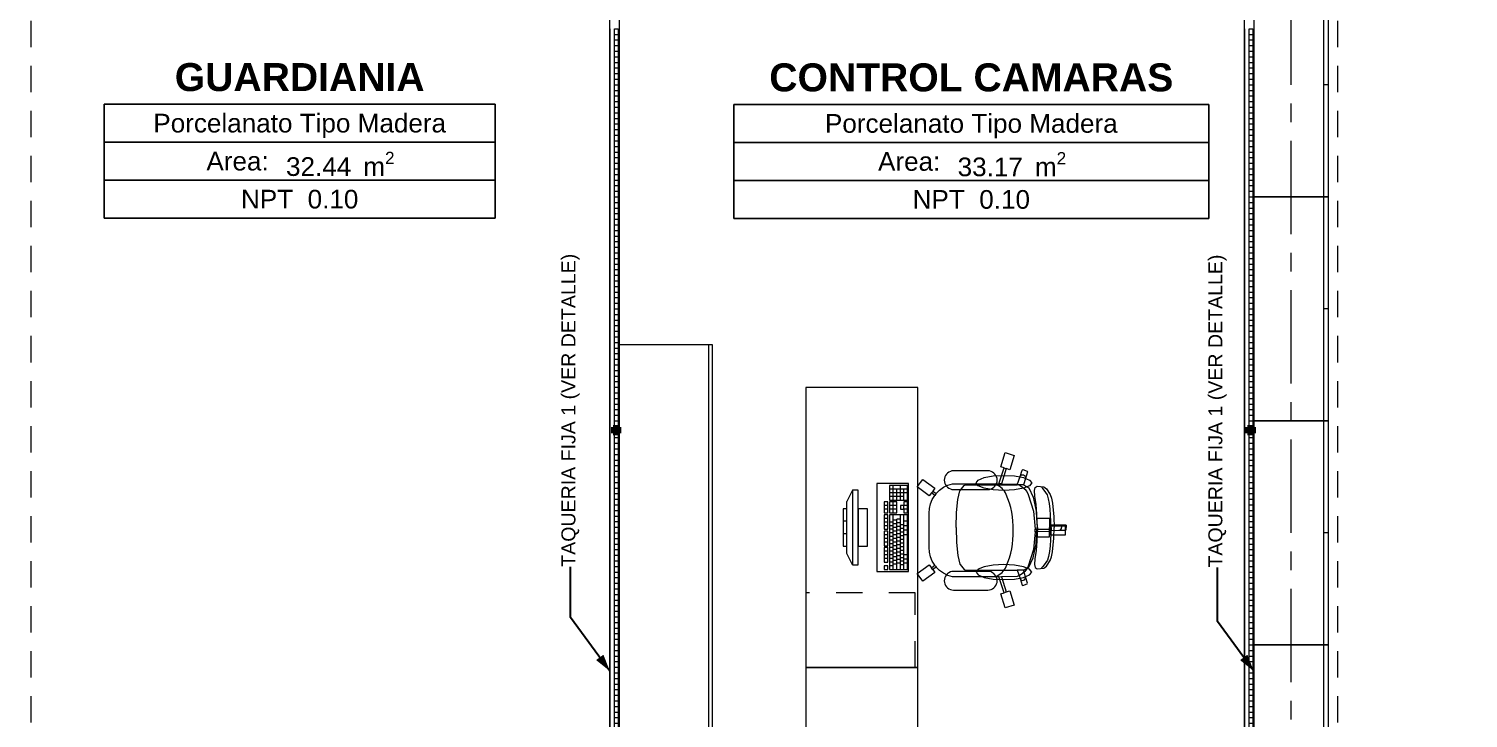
# Model space of a CAD drawing. Header units: inches. Extents: x -38 to 5698, y -33 to 92.
# Drawn here: x 9.56 to 17.27, y 10.86 to 14.55 of the extents above; entities that cross this region are included whole.
import ezdxf

# ---------------------------------------------------------------- set-up
doc = ezdxf.new("R2010")
doc.units = ezdxf.units.IN
doc.header["$MEASUREMENT"] = 0
doc.set_wipeout_variables(frame=1)
for name, pattern in [('Hidden Line', [0.195611, 0.141111, -0.0545]), ('Punto & Raya', [0.65, 0.5, -0.075, 0, -0.075]), ('Rayas', [0.282222, 0.141111, -0.141111]), ('Wipeout_Contour', [1, 0, -1])]:
    doc.linetypes.add(name, pattern=pattern)
for name, color, linetype in [('02 _ ARQ _ ALB _ Ejes Generales', 7, 'Continuous'), ('02 _ ARQ _ ALB _ Mobiliario', 7, 'Continuous'), ('02 _ ARQ _ ZON _ Espacio.3D', 7, 'Continuous'), ('08 _ STR _ EXT _ 09 Vigas', 7, 'Continuous'), ('08 _ STR _ EXT _ 10 Vereda Exterior', 7, 'Continuous'), ('Acabado - Muros', 7, 'Continuous'), ('Interior - Mobiliario', 7, 'Continuous'), ('Notas - Etiquetas', 251, 'Continuous')]:
    doc.layers.add(name, color=color, linetype=linetype)
doc.styles.add('Estilo_Generado_1', font='swisseb.ttf')
doc.styles.add('Estilo_Generado_4', font='swisse.ttf')
doc.styles.add('Estilo_Generado_7', font='swisse.ttf')
doc.dimstyles.new('Estilo_Generado__8', dxfattribs={"dimtxt": 0.18, "dimasz": 0.0912, "dimexe": 0.18, "dimexo": 0.0625, "dimgap": 0, "dimtad": 0, "dimtih": 1, "dimtoh": 1, "dimdec": 4, "dimzin": 0, "dimdsep": 46, "dimcen": 0.09, "dimadec": 0, "dimazin": 0, "dimtfac": 1, "dimtdec": 4, "dimtmove": 0, "dimatfit": 3, "dimldrblk": 'ARROWHEAD_5', "dimfxl": 1, "dimtolj": 1, "dimtzin": 0, "dimarcsym": 0})
pattern_1 = [(0, (0, 0), (0, 0.03), [])]

# ---------------------------------------------------------------- blocks, each defined once
blk = doc.blocks.new('ARROWHEAD_5')
at = {"linetype": 'Continuous', "lineweight": 0}
blk.add_hatch(color=0, dxfattribs=at).paths.add_polyline_path([(-1, 0.2679), (0, 0), (-1, -0.2679)])
at = {"color": 0, "linetype": 'Continuous', "lineweight": 0}
blk.add_line((0, 0), (-1, 0), dxfattribs=at)

msp = doc.modelspace()

# ---------------------------------------------------------------- hatches: boundary and pattern name
at = {"layer": '08 _ STR _ EXT _ 10 Vereda Exterior', "linetype": 'Continuous', "lineweight": 13}
h = msp.add_hatch(dxfattribs=at)
h.set_pattern_fill('RETÍCULA_100X100_0002', color=251, style=0, pattern_type=2)
h.set_pattern_definition([(360, (3.7574, 18.3027), (0, 2.53199), []), (90, (3.7574, 18.3027), (-3.6, 0), [])])
h.paths.add_polyline_path([(2.17, 3.6213), (4.2913, 1.5), (9.32, 1.5), (9.32, 6.5), (40.52, 6.5), (40.52, 1.5), (52.92, 1.5), (52.92, 19.0859), (51.57, 19.0859), (51.57, 7.2), (9.07, 7.2), (9.07, 7.85), (6.5201, 7.85, -0.414214), (6.2701, 8.1), (6.2701, 8.85, -0.414213), (6.5201, 9.1), (9.07, 9.1), (9.07, 12), (6.5201, 12, -0.414214), (6.2701, 12.25), (6.2701, 13, -0.414213), (6.5201, 13.25), (9.07, 13.25), (9.07, 16.15), (6.5201, 16.15, -0.414214), (6.2701, 16.4), (6.2701, 17.15, -0.414213), (6.5201, 17.4), (8.77, 17.4), (8.7706, 21.0499), (2.17, 21.0499)])

# ---------------------------------------------------------------- linework, layer by layer
at = {"layer": '02 _ ARQ _ ALB _ Ejes Generales', "color": 252, "linetype": 'Punto & Raya', "lineweight": 13}
msp.add_line((16.32, 3.05), (16.32, 44.9), dxfattribs=at)
at = {"layer": '02 _ ARQ _ ALB _ Mobiliario', "color": 175, "linetype": 'Continuous', "lineweight": 13}
for p, q in [((13.1999, 7.8569), (13.1999, 12.8569)), ((14.7937, 12.1934), (14.7823, 12.197)), ((14.8679, 12.1512), (14.8793, 12.1866)), ((14.8793, 12.1866), (14.8831, 12.1886)), ((14.8831, 12.1886), (14.9058, 12.1811)), ((14.7684, 12.112), (14.7535, 12.1123)), ((14.8522, 12.1078), (14.8679, 12.1512)), ((14.8679, 12.1512), (14.8707, 12.1564)), ((14.8707, 12.1564), (14.8753, 12.16)), ((14.8753, 12.16), (14.8809, 12.1616)), ((14.8809, 12.1616), (14.8867, 12.1609)), ((14.8867, 12.1609), (14.8918, 12.158)), ((14.8963, 12.1419), (14.8867, 12.1077)), ((14.8918, 12.158), (14.8954, 12.1534)), ((14.8954, 12.1534), (14.897, 12.1477)), ((14.9077, 12.1773), (14.8963, 12.1419)), ((14.897, 12.1477), (14.8963, 12.1419)), ((14.9058, 12.1811), (14.9077, 12.1773)), ((13.9699, 12.0786), (13.9399, 12.0186)), ((13.9999, 12.0786), (13.9699, 12.0786)), ((13.9699, 12.0786), (13.9699, 11.6786)), ((13.9999, 11.6786), (13.9999, 12.0786)), ((14.2651, 12.1038), (14.1681, 12.1038)), ((14.1681, 12.1038), (14.1681, 12.0254)), ((14.2651, 12.0842), (14.1681, 12.0842)), ((14.2651, 12.0646), (14.1681, 12.0646)), ((14.2457, 12.045), (14.1681, 12.045)), ((14.1875, 12.0254), (14.1875, 12.1038)), ((14.2069, 12.0254), (14.2069, 12.0842)), ((14.2263, 12.0254), (14.2263, 12.1038)), ((14.2457, 12.0254), (14.2457, 12.0842)), ((14.2651, 12.0254), (14.2651, 12.1038)), ((14.402, 12.0757), (14.3929, 12.0631)), ((14.5347, 12.0284), (14.5453, 12.0744)), ((14.5453, 12.0744), (14.5462, 12.0765)), ((14.5462, 12.0765), (14.5674, 12.1033)), ((14.5674, 12.1033), (14.576, 12.1078)), ((14.576, 12.1078), (14.607, 12.1078)), ((14.607, 12.1078), (14.6431, 12.1078)), ((14.6431, 12.1078), (14.8522, 12.1078)), ((14.8865, 12.1078), (14.8522, 12.1078)), ((14.8865, 12.1078), (14.8867, 12.1077)), ((14.8867, 12.1077), (14.9145, 12.0904)), ((14.9145, 12.0904), (14.9383, 12.0407)), ((14.9383, 12.0407), (14.9542, 11.9663)), ((14.945, 12.076), (14.9481, 12.0932)), ((14.9476, 12.0471), (14.945, 12.076)), ((14.9534, 12.0018), (14.9476, 12.0471)), ((14.9481, 12.0932), (14.9596, 12.1)), ((14.9596, 12.1), (14.9957, 12.0967)), ((14.9851, 12.0936), (14.9825, 12.0973)), ((14.9903, 12.0873), (14.9851, 12.0936)), ((14.9964, 12.0783), (14.9903, 12.0873)), ((14.9957, 12.0967), (15.0089, 12.0861)), ((15.0065, 12.0666), (14.9964, 12.0783)), ((15.0142, 12.0534), (15.0065, 12.0666)), ((15.0089, 12.0861), (15.0289, 12.0551)), ((15.0205, 12.033), (15.0142, 12.0534)), ((15.0254, 12.0071), (15.0205, 12.033)), ((15.0289, 12.0551), (15.0362, 12.0352)), ((15.0362, 12.0352), (15.041, 12.0093)), ((13.9399, 11.9786), (13.9199, 11.9786)), ((13.9199, 11.9786), (13.9199, 11.7786)), ((13.9399, 11.7386), (13.9399, 12.0186)), ((13.9399, 11.7786), (13.9399, 11.9786)), ((14.0499, 11.9786), (13.9999, 11.9786)), ((13.9999, 11.9786), (13.9999, 11.7786)), ((14.0499, 11.7786), (14.0499, 11.9786)), ((14.1584, 12.0157), (14.139, 12.0157)), ((14.139, 12.0157), (14.139, 11.9569)), ((14.1584, 11.9961), (14.139, 11.9961)), ((14.1584, 11.9765), (14.139, 11.9765)), ((14.139, 11.9569), (14.1584, 11.9569)), ((14.1584, 11.9569), (14.1584, 12.0157)), ((14.1681, 12.0254), (14.2651, 12.0254)), ((14.2069, 12.0157), (14.1681, 12.0157)), ((14.1681, 12.0157), (14.1681, 11.9569)), ((14.2069, 11.9961), (14.1681, 11.9961)), ((14.2069, 11.9765), (14.1681, 11.9765)), ((14.1681, 11.9569), (14.2069, 11.9569)), ((14.1875, 11.9569), (14.1875, 12.0157)), ((14.2069, 11.9569), (14.2069, 12.0157)), ((14.2457, 11.9961), (14.2263, 11.9961)), ((14.2263, 11.9961), (14.2263, 11.9765)), ((14.2263, 11.9765), (14.2457, 11.9765)), ((14.2651, 12.0157), (14.2457, 12.0157)), ((14.2457, 12.0157), (14.2457, 11.9961)), ((14.2651, 11.9961), (14.2457, 11.9961)), ((14.2457, 11.9765), (14.2457, 11.9961)), ((14.2457, 11.9765), (14.2457, 11.9569)), ((14.2651, 11.9765), (14.2457, 11.9765)), ((14.2457, 11.9569), (14.2651, 11.9569)), ((14.2651, 11.9569), (14.2651, 12.0157)), ((14.5249, 11.8786), (14.5274, 11.9586)), ((14.5274, 11.9586), (14.5275, 11.9597)), ((14.5275, 11.9597), (14.5347, 12.0284)), ((14.9581, 11.9509), (14.9534, 12.0018)), ((14.9542, 11.9663), (14.9566, 11.9289)), ((15.0291, 11.9771), (15.0254, 12.0071)), ((15.0316, 11.9447), (15.0291, 11.9771)), ((15.041, 12.0093), (15.048, 11.9361)), ((13.9399, 11.9119), (13.9199, 11.9119)), ((14.1584, 11.9471), (14.139, 11.9471)), ((14.139, 11.9471), (14.139, 11.8688)), ((14.1584, 11.9275), (14.139, 11.9275)), ((14.1584, 11.9079), (14.139, 11.9079)), ((14.1584, 11.8884), (14.139, 11.8884)), ((14.1584, 11.8688), (14.1584, 11.9471)), ((14.2651, 11.9471), (14.1681, 11.9471)), ((14.1681, 11.9471), (14.1681, 11.6534)), ((14.1875, 11.9079), (14.1681, 11.9079)), ((14.1875, 11.8884), (14.1681, 11.8884)), ((14.1875, 11.6534), (14.1875, 11.9471)), ((14.2069, 11.9177), (14.1875, 11.9177)), ((14.2069, 11.8982), (14.1875, 11.8982)), ((14.2069, 11.8786), (14.1875, 11.8786)), ((14.2069, 11.6534), (14.2069, 11.9226)), ((14.2263, 11.9226), (14.2069, 11.9226)), ((14.2263, 11.903), (14.2069, 11.903)), ((14.2263, 11.8835), (14.2069, 11.8835)), ((14.2263, 11.6534), (14.2263, 11.9471)), ((14.2457, 11.8933), (14.2263, 11.8933)), ((14.2457, 11.6534), (14.2457, 11.9471)), ((14.2651, 11.9128), (14.2457, 11.9128)), ((14.2651, 11.8884), (14.2457, 11.8884)), ((14.2651, 11.6534), (14.2651, 11.9471)), ((14.5249, 11.8786), (14.5274, 11.7985)), ((14.9566, 11.9289), (14.9598, 11.8786)), ((14.9566, 11.9289), (14.9953, 11.9289)), ((14.9566, 11.8283), (14.9598, 11.8786)), ((14.9604, 11.8786), (14.9581, 11.9509)), ((14.9604, 11.8786), (14.9581, 11.8063)), ((14.9953, 11.9289), (15.0252, 11.9289)), ((15.0252, 11.9289), (15.0252, 11.8955)), ((15.0252, 11.8955), (15.0252, 11.8786)), ((15.0252, 11.8955), (15.075, 11.8937)), ((15.0252, 11.8617), (15.0252, 11.8786)), ((15.0331, 11.9113), (15.0316, 11.9447)), ((15.0336, 11.8786), (15.0331, 11.9113)), ((15.0336, 11.8786), (15.0331, 11.8458)), ((15.048, 11.9361), (15.0502, 11.8786)), ((15.048, 11.8211), (15.0502, 11.8786)), ((15.075, 11.8937), (15.0808, 11.8925)), ((15.075, 11.8937), (15.1119, 11.8937)), ((15.0808, 11.8925), (15.0856, 11.8892)), ((15.0856, 11.8892), (15.0889, 11.8843)), ((15.0889, 11.8843), (15.09, 11.8786)), ((15.0889, 11.8728), (15.09, 11.8786)), ((15.1119, 11.8937), (15.1149, 11.8906)), ((15.1149, 11.8906), (15.1149, 11.8786)), ((15.1149, 11.8665), (15.1149, 11.8786)), ((13.9399, 11.8452), (13.9199, 11.8452)), ((14.139, 11.8688), (14.1584, 11.8688)), ((14.1584, 11.859), (14.139, 11.859)), ((14.139, 11.859), (14.139, 11.7807)), ((14.1584, 11.8394), (14.139, 11.8394)), ((14.1584, 11.8198), (14.139, 11.8198)), ((14.1584, 11.8002), (14.139, 11.8002)), ((14.1584, 11.7807), (14.1584, 11.859)), ((14.1875, 11.8688), (14.1681, 11.8688)), ((14.1875, 11.8492), (14.1681, 11.8492)), ((14.1875, 11.8296), (14.1681, 11.8296)), ((14.1875, 11.81), (14.1681, 11.81)), ((14.2069, 11.859), (14.1875, 11.859)), ((14.2069, 11.8394), (14.1875, 11.8394)), ((14.2069, 11.8198), (14.1875, 11.8198)), ((14.2069, 11.8002), (14.1875, 11.8002)), ((14.2263, 11.8639), (14.2069, 11.8639)), ((14.2263, 11.8443), (14.2069, 11.8443)), ((14.2263, 11.8247), (14.2069, 11.8247)), ((14.2263, 11.8051), (14.2069, 11.8051)), ((14.2457, 11.8737), (14.2263, 11.8737)), ((14.2457, 11.8541), (14.2263, 11.8541)), ((14.2457, 11.8345), (14.2263, 11.8345)), ((14.2457, 11.8149), (14.2263, 11.8149)), ((14.2651, 11.8639), (14.2457, 11.8639)), ((14.2651, 11.8394), (14.2457, 11.8394)), ((14.9492, 11.8562), (14.9492, 11.8702)), ((14.9581, 11.8063), (14.9534, 11.7553)), ((14.9542, 11.7908), (14.9566, 11.8283)), ((14.9566, 11.8283), (14.9953, 11.8283)), ((14.9953, 11.8283), (15.0252, 11.8283)), ((15.0252, 11.8617), (15.075, 11.8635)), ((15.0252, 11.8283), (15.0252, 11.8617)), ((15.0316, 11.8125), (15.0291, 11.78)), ((15.03, 11.8692), (15.03, 11.8572)), ((15.0331, 11.8458), (15.0316, 11.8125)), ((15.041, 11.7479), (15.048, 11.8211)), ((15.075, 11.8635), (15.0808, 11.8646)), ((15.075, 11.8635), (15.1119, 11.8635)), ((15.0808, 11.8646), (15.0856, 11.8679)), ((15.0856, 11.8679), (15.0889, 11.8728)), ((15.1119, 11.8635), (15.1149, 11.8665)), ((13.9199, 11.7786), (13.9399, 11.7786)), ((13.9699, 11.6786), (13.9399, 11.7386)), ((13.9999, 11.7786), (14.0499, 11.7786)), ((14.139, 11.7807), (14.1584, 11.7807)), ((14.1584, 11.7709), (14.139, 11.7709)), ((14.139, 11.7709), (14.139, 11.6925)), ((14.1584, 11.7513), (14.139, 11.7513)), ((14.1584, 11.7317), (14.139, 11.7317)), ((14.1584, 11.6925), (14.1584, 11.7709)), ((14.1875, 11.7904), (14.1681, 11.7904)), ((14.1875, 11.7709), (14.1681, 11.7709)), ((14.1875, 11.7513), (14.1681, 11.7513)), ((14.1875, 11.7317), (14.1681, 11.7317)), ((14.2069, 11.7807), (14.1875, 11.7807)), ((14.2069, 11.7611), (14.1875, 11.7611)), ((14.2069, 11.7415), (14.1875, 11.7415)), ((14.2263, 11.7855), (14.2069, 11.7855)), ((14.2263, 11.766), (14.2069, 11.766)), ((14.2263, 11.7464), (14.2069, 11.7464)), ((14.2263, 11.7268), (14.2069, 11.7268)), ((14.2457, 11.7953), (14.2263, 11.7953)), ((14.2457, 11.7758), (14.2263, 11.7758)), ((14.2457, 11.7562), (14.2263, 11.7562)), ((14.2457, 11.7366), (14.2263, 11.7366)), ((14.2651, 11.7317), (14.2457, 11.7317)), ((14.5274, 11.7985), (14.5275, 11.7975)), ((14.5275, 11.7975), (14.5347, 11.7287)), ((14.5347, 11.7287), (14.5453, 11.6828)), ((14.9383, 11.7164), (14.9542, 11.7908)), ((14.9534, 11.7553), (14.9476, 11.71)), ((15.0205, 11.7241), (15.0142, 11.7037)), ((15.0254, 11.75), (15.0205, 11.7241)), ((15.0291, 11.78), (15.0254, 11.75)), ((15.0362, 11.722), (15.041, 11.7479)), ((13.9699, 11.6786), (13.9999, 11.6786)), ((14.1584, 11.7121), (14.139, 11.7121)), ((14.139, 11.6925), (14.1584, 11.6925)), ((14.1584, 11.6729), (14.139, 11.6729)), ((14.139, 11.6729), (14.139, 11.6534)), ((14.139, 11.6534), (14.1584, 11.6534)), ((14.1584, 11.6534), (14.1584, 11.6729)), ((14.1875, 11.7121), (14.1681, 11.7121)), ((14.1875, 11.6925), (14.1681, 11.6925)), ((14.1875, 11.6729), (14.1681, 11.6729)), ((14.1681, 11.6534), (14.2651, 11.6534)), ((14.2069, 11.7219), (14.1875, 11.7219)), ((14.2069, 11.7023), (14.1875, 11.7023)), ((14.2069, 11.6827), (14.1875, 11.6827)), ((14.2263, 11.7072), (14.2069, 11.7072)), ((14.2263, 11.6876), (14.2069, 11.6876)), ((14.2457, 11.717), (14.2263, 11.717)), ((14.2457, 11.6974), (14.2263, 11.6974)), ((14.2457, 11.6778), (14.2263, 11.6778)), ((14.2651, 11.7097), (14.2457, 11.7097)), ((14.2651, 11.6876), (14.2457, 11.6876)), ((14.4, 11.6527), (14.3929, 11.6624)), ((14.5453, 11.6828), (14.5462, 11.6806)), ((14.5462, 11.6806), (14.5674, 11.6538)), ((14.5674, 11.6538), (14.576, 11.6493)), ((14.576, 11.6493), (14.607, 11.6493)), ((14.607, 11.6493), (14.6431, 11.6493)), ((14.6431, 11.6493), (14.8522, 11.6493)), ((14.8865, 11.6493), (14.8522, 11.6493)), ((14.8522, 11.6493), (14.8679, 11.6059)), ((14.8865, 11.6493), (14.8867, 11.6494)), ((14.8867, 11.6494), (14.9145, 11.6667)), ((14.8963, 11.6152), (14.8867, 11.6494)), ((14.9145, 11.6667), (14.9383, 11.7164)), ((14.9476, 11.71), (14.945, 11.6811)), ((14.945, 11.6811), (14.9481, 11.6639)), ((14.9481, 11.6639), (14.9596, 11.6572)), ((14.9596, 11.6572), (14.9957, 11.6605)), ((14.9851, 11.6636), (14.9825, 11.6598)), ((14.9903, 11.6698), (14.9851, 11.6636)), ((14.9964, 11.6788), (14.9903, 11.6698)), ((14.9957, 11.6605), (15.0089, 11.671)), ((15.0065, 11.6905), (14.9964, 11.6788)), ((15.0142, 11.7037), (15.0065, 11.6905)), ((15.0089, 11.671), (15.0289, 11.702)), ((15.0289, 11.702), (15.0362, 11.722)), ((14.7684, 11.6135), (14.7535, 11.6133)), ((14.8679, 11.6059), (14.8707, 11.6008)), ((14.8679, 11.6059), (14.8793, 11.5705)), ((14.8707, 11.6008), (14.8753, 11.5971)), ((14.8753, 11.5971), (14.8809, 11.5955)), ((14.8793, 11.5705), (14.8831, 11.5686)), ((14.8809, 11.5955), (14.8867, 11.5962)), ((14.8831, 11.5686), (14.9058, 11.576)), ((14.8867, 11.5962), (14.8918, 11.5991)), ((14.8918, 11.5991), (14.8954, 11.6037)), ((14.8954, 11.6037), (14.897, 11.6094)), ((14.897, 11.6094), (14.8963, 11.6152)), ((14.9077, 11.5798), (14.8963, 11.6152)), ((14.9058, 11.576), (14.9077, 11.5798)), ((14.7937, 11.5321), (14.7823, 11.5285))]:
    msp.add_line(p, q, dxfattribs=at)
at = {"layer": '02 _ ARQ _ ALB _ Mobiliario', "color": 175, "linetype": 'Rayas', "lineweight": 13}
for p, q in [((14.3049, 11.5286), (13.7199, 11.5286)), ((14.3049, 11.1286), (14.3049, 11.5286))]:
    msp.add_line(p, q, dxfattribs=at)
at = {"layer": '02 _ ARQ _ ALB _ Mobiliario', "color": 175, "linetype": 'Continuous', "lineweight": 13, "flags": 128}
for points in [[(13.7199, 12.6286), (13.7199, 11.1286), (14.3199, 11.1286), (14.3199, 12.6286)], [(14.9492, 11.8562), (14.9404, 11.7616), (14.9115, 11.6711), (14.9037, 11.6566), (14.8936, 11.6435), (14.8815, 11.6322), (14.8678, 11.6229), (14.8528, 11.616), (14.7682, 11.6145), (14.7936, 11.5331), (14.8121, 11.539), (14.8364, 11.4629), (14.7887, 11.4477), (14.7644, 11.5239), (14.7821, 11.5295), (14.7533, 11.6142), (14.7409, 11.614), (14.5049, 11.614), (14.4803, 11.6219), (14.4574, 11.6335), (14.4365, 11.6486), (14.4184, 11.6669), (14.3996, 11.6537), (14.4108, 11.6383), (14.346, 11.5913), (14.3166, 11.6317), (14.3814, 11.6787), (14.3926, 11.6634), (14.4106, 11.6768), (14.3975, 11.6983), (14.3879, 11.7216), (14.382, 11.7461), (14.38, 11.7712), (14.38, 11.9561), (14.382, 11.9812), (14.3879, 12.0057), (14.3975, 12.029), (14.4106, 12.0505), (14.3926, 12.064), (14.3814, 12.0486), (14.3166, 12.0956), (14.346, 12.136), (14.4108, 12.089), (14.3996, 12.0737), (14.4184, 12.0604), (14.4365, 12.0787), (14.4574, 12.0938), (14.4803, 12.1054), (14.5049, 12.1133), (14.7409, 12.1133), (14.7533, 12.1131), (14.7821, 12.1978), (14.7644, 12.2034), (14.7887, 12.2796), (14.8364, 12.2645), (14.8121, 12.1883), (14.7936, 12.1942), (14.7682, 12.1128), (14.8528, 12.1113), (14.8678, 12.1044), (14.8815, 12.0951), (14.8936, 12.0838), (14.9037, 12.0707), (14.9115, 12.0562), (14.9405, 11.9653), (14.9492, 11.8702), (15.03, 11.8692), (15.03, 11.8882), (15.1101, 11.8882), (15.1101, 11.8382), (15.03, 11.8382), (15.03, 11.8572)], [(14.0999, 11.6436), (14.2699, 11.6436), (14.2699, 12.1136), (14.0999, 12.1136)], [(14.6951, 12.1822), (14.5113, 12.1822), (14.5026, 12.1815), (14.4942, 12.1792), (14.4863, 12.1755), (14.4792, 12.1705), (14.473, 12.1644), (14.468, 12.1572), (14.4643, 12.1493), (14.4621, 12.1409), (14.4613, 12.1322), (14.4621, 12.1236), (14.4643, 12.1151), (14.468, 12.1072), (14.473, 12.1001), (14.4792, 12.0939), (14.4863, 12.0889), (14.4942, 12.0853), (14.5026, 12.083), (14.5113, 12.0823), (14.6951, 12.0823), (14.7038, 12.083), (14.7122, 12.0853), (14.7201, 12.0889), (14.7273, 12.0939), (14.7334, 12.1001), (14.7384, 12.1072), (14.7421, 12.1151), (14.7444, 12.1236), (14.7451, 12.1322), (14.7444, 12.1409), (14.7421, 12.1493), (14.7384, 12.1572), (14.7334, 12.1644), (14.7273, 12.1705), (14.7201, 12.1755), (14.7122, 12.1792), (14.7038, 12.1815)], [(14.7809, 12.1578), (14.8379, 12.1548), (14.8862, 12.146), (14.9185, 12.133), (14.9299, 12.1176), (14.9185, 12.1022), (14.8862, 12.0891), (14.8379, 12.0804), (14.7809, 12.0773), (14.7238, 12.0804), (14.6755, 12.0891), (14.6432, 12.1022), (14.6319, 12.1176), (14.6432, 12.133), (14.6755, 12.146), (14.7238, 12.1548)], [(14.7809, 11.5993), (14.8379, 11.6024), (14.8862, 11.6111), (14.9185, 11.6242), (14.9299, 11.6396), (14.9185, 11.655), (14.8862, 11.668), (14.8379, 11.6768), (14.7809, 11.6798), (14.7238, 11.6768), (14.6755, 11.668), (14.6432, 11.655), (14.6319, 11.6396), (14.6432, 11.6242), (14.6755, 11.6111), (14.7238, 11.6024)], [(14.6951, 11.6433), (14.5113, 11.6433), (14.5026, 11.6425), (14.4942, 11.6403), (14.4863, 11.6366), (14.4792, 11.6316), (14.473, 11.6254), (14.468, 11.6183), (14.4643, 11.6104), (14.4621, 11.602), (14.4613, 11.5933), (14.4621, 11.5846), (14.4643, 11.5762), (14.468, 11.5683), (14.473, 11.5612), (14.4792, 11.555), (14.4863, 11.55), (14.4942, 11.5463), (14.5026, 11.5441), (14.5113, 11.5433), (14.6951, 11.5433), (14.7038, 11.5441), (14.7122, 11.5463), (14.7201, 11.55), (14.7273, 11.555), (14.7334, 11.5612), (14.7384, 11.5683), (14.7421, 11.5762), (14.7444, 11.5846), (14.7451, 11.5933), (14.7444, 11.602), (14.7421, 11.6104), (14.7384, 11.6183), (14.7334, 11.6254), (14.7273, 11.6316), (14.7201, 11.6366), (14.7122, 11.6403), (14.7038, 11.6425)], [(13.7199, 11.1286), (13.7199, 9.6286), (14.3199, 9.6286), (14.3199, 11.1286)]]:
    msp.add_lwpolyline(points, close=True, dxfattribs=at)
at = {"layer": '02 _ ARQ _ ALB _ Mobiliario', "color": 175, "linetype": 'Continuous', "lineweight": 13}
for centre, major_axis, start_param, end_param in [((14.6989, 12.0141), (0.1029, 0), 0.413079, 1.168145), ((14.542, 11.9552), (0.1616, 0), 2.438731, 2.516703), ((14.391, 11.8772), (0.4399, 0), 6.249243, 6.700413), ((14.391, 11.8483), (0.4399, 0), 5.865957, 6.317127), ((14.542, 11.7703), (0.1616, 0), 3.766482, 3.844455), ((14.6989, 11.7115), (0.1029, 0), 5.115041, 5.870106)]:
    msp.add_ellipse(centre, major_axis=major_axis, ratio=0.999212, start_param=start_param, end_param=end_param, dxfattribs=at)
at = {"layer": '02 _ ARQ _ ZON _ Espacio.3D', "color": 252, "linetype": 'Continuous', "lineweight": 13}
for p, q in [((12.056, 14.1465), (9.9602, 14.1465)), ((9.9602, 14.1465), (9.9602, 13.5358)), ((9.9602, 14.1465), (12.056, 14.1465)), ((9.9602, 13.9429), (9.9602, 14.1465)), ((12.056, 13.5358), (12.056, 14.1465)), ((12.056, 14.1465), (12.056, 13.9429)), ((15.8792, 14.1449), (13.3338, 14.1449)), ((13.3338, 14.1449), (13.3338, 13.5342)), ((13.3338, 14.1449), (15.8792, 14.1449)), ((13.3338, 13.9413), (13.3338, 14.1449)), ((15.8792, 13.5342), (15.8792, 14.1449)), ((15.8792, 14.1449), (15.8792, 13.9413)), ((12.056, 13.9429), (9.9602, 13.9429)), ((9.9602, 13.9429), (12.056, 13.9429)), ((9.9602, 13.7393), (9.9602, 13.9429)), ((12.056, 13.9429), (12.056, 13.7393)), ((15.8792, 13.9413), (13.3338, 13.9413)), ((13.3338, 13.9413), (15.8792, 13.9413)), ((13.3338, 13.7377), (13.3338, 13.9413)), ((15.8792, 13.9413), (15.8792, 13.7377)), ((12.056, 13.7393), (9.9602, 13.7393)), ((9.9602, 13.7393), (12.056, 13.7393)), ((9.9602, 13.5358), (9.9602, 13.7393)), ((12.056, 13.7393), (12.056, 13.5358)), ((15.8792, 13.7377), (13.3338, 13.7377)), ((13.3338, 13.7377), (15.8792, 13.7377)), ((13.3338, 13.5342), (13.3338, 13.7377)), ((15.8792, 13.7377), (15.8792, 13.5342)), ((9.9602, 13.5358), (12.056, 13.5358)), ((12.056, 13.5358), (9.9602, 13.5358)), ((13.3338, 13.5342), (15.8792, 13.5342)), ((15.8792, 13.5342), (13.3338, 13.5342))]:
    msp.add_line(p, q, dxfattribs=at)
at = {"layer": '02 _ ARQ _ ZON _ Espacio.3D', "color": 254, "linetype": 'Continuous', "lineweight": 0, "flags": 128}
for points in [[(9.32, 8.1), (9.5699, 8.1), (9.5699, 7.7), (9.9699, 7.7), (9.9699, 7.45), (12.6699, 7.45), (12.6699, 17.35), (10.0699, 17.35), (10.0699, 16.9), (9.5699, 16.9), (9.5699, 16.4), (9.32, 16.4)], [(12.7199, 7.45), (16.07, 7.45), (16.07, 17.35), (12.7199, 17.35)], [(23.195, 16.2998), (23.07, 16.2998), (23.07, 17.35), (16.97, 17.35), (16.97, 16.9001), (16.57, 16.9001), (16.57, 16.0999), (16.1199, 16.0999), (16.1199, 8.1), (16.57, 8.1), (16.57, 7.7), (16.97, 7.7), (16.97, 7.45), (22.67, 7.45), (22.67, 7.7), (23.07, 7.7), (23.07, 8.1), (23.195, 8.1)]]:
    msp.add_lwpolyline(points, close=True, dxfattribs=at)
at = {"layer": '08 _ STR _ EXT _ 09 Vigas', "color": 251, "linetype": 'Hidden Line', "lineweight": 13}
for p, q in [((9.57, 7.7), (9.57, 16.9)), ((16.57, 7.7), (16.57, 16.9))]:
    msp.add_line(p, q, dxfattribs=at)
at = {"layer": 'Interior - Mobiliario', "color": 175, "linetype": 'Continuous', "lineweight": 13}
for p, q in [((16.4949, 13.6499), (16.4949, 14.8499)), ((16.5199, 14.2499), (16.4949, 14.2499)), ((16.4949, 12.4499), (16.4949, 13.6499)), ((16.5199, 13.6499), (16.4949, 13.6499)), ((16.5199, 13.0499), (16.4949, 13.0499)), ((16.4949, 11.2499), (16.4949, 12.4499)), ((16.5199, 12.4499), (16.4949, 12.4499)), ((16.5199, 11.8499), (16.4949, 11.8499)), ((16.4949, 10.0499), (16.4949, 11.2499)), ((16.5199, 11.2499), (16.4949, 11.2499))]:
    msp.add_line(p, q, dxfattribs=at)

# ---------------------------------------------------------------- texts
at = {"layer": '02 _ ARQ _ ZON _ Espacio.3D', "color": 252, "lineweight": 25, "attachment_point": 2}
for s, insert, char_height, style in [('\\A1;{\\pqc;\\pt0;\\fSwis721 Ex BT|b1|i0|c0|p34;GUARDIANIA}', (11.0081, 14.3664), 0.15, 'Estilo_Generado_1'), ('\\A1;{\\pqc;\\pt0;\\fSwis721 Ex BT|b1|i0|c0|p34;}', (11.783, 14.4111), 0.15, 'Estilo_Generado_1'), ('\\A1;{\\pqc;\\pt0;\\fSwis721 Ex BT|b1|i0|c0|p34;CONTROL CAMARAS}', (14.6065, 14.3648), 0.15, 'Estilo_Generado_1'), ('\\A1;{\\pqc;\\pt0;\\fSwis721 Ex BT|b1|i0|c0|p34;}', (15.8792, 14.4095), 0.15, 'Estilo_Generado_1'), ('\\A1;{\\pqc;\\pt0;\\fSwis721 Ex BT|b0|i0|c238|p34;}', (10.0824, 14.1261), 0.1, 'Estilo_Generado_7'), ('\\A1;{\\pqc;\\pt0;\\fSwis721 Ex BT|b0|i0|c238|p34;}', (13.6808, 14.1245), 0.1, 'Estilo_Generado_7'), ('\\A1;{\\pqc;\\pt0;\\fSwis721 Ex BT|b0|i0|c238|p34;Porcelanato Tipo Madera}', (11.0081, 14.0947), 0.1, 'Estilo_Generado_7'), ('\\A1;{\\pqc;\\pt0;\\fSwis721 Ex BT|b0|i0|c238|p34;Porcelanato Tipo Madera}', (14.6065, 14.0931), 0.1, 'Estilo_Generado_7'), ('\\A1;{\\pqc;\\pt0;\\fSwis721 Ex BT|b0|i0|c238|p34;Area: }', (10.6753, 13.8911), 0.1, 'Estilo_Generado_7'), ('\\A1;{\\pqc;\\pt0,0.3;\\fSwis721 Ex BT|b0|i0|c238|p34;32.44\\fSwis721 Ex BT|b0|i0|c238|p34;\\A1{\\H.66x;\\S^  ;}\\fSwis721 Ex BT|b0|i0|c238|p34; m\\fSwis721 Ex BT|b0|i0|c238|p34;\\A1{\\H.66x;\\S2^  ;}}', (11.2257, 13.8911), 0.1, 'Estilo_Generado_7'), ('\\A1;{\\pqc;\\pt0;\\fSwis721 Ex BT|b0|i0|c238|p34;Area: }', (14.2737, 13.8895), 0.1, 'Estilo_Generado_7'), ('\\A1;{\\pqc;\\pt0,0.3;\\fSwis721 Ex BT|b0|i0|c238|p34;33.17\\fSwis721 Ex BT|b0|i0|c238|p34;\\A1{\\H.66x;\\S^  ;}\\fSwis721 Ex BT|b0|i0|c238|p34; m\\fSwis721 Ex BT|b0|i0|c238|p34;\\A1{\\H.66x;\\S2^  ;}}', (14.8241, 13.8895), 0.1, 'Estilo_Generado_7'), ('\\A1;{\\pqc;\\pt0;\\fSwis721 Ex BT|b0|i0|c238|p34;}', (10.6506, 13.719), 0.1, 'Estilo_Generado_7'), ('\\A1;{\\pqc;\\pt0;\\fSwis721 Ex BT|b0|i0|c238|p34;NPT  0.10}', (11.0081, 13.6875), 0.1, 'Estilo_Generado_7'), ('\\A1;{\\pqc;\\pt0;\\fSwis721 Ex BT|b0|i0|c238|p34;}', (14.249, 13.7174), 0.1, 'Estilo_Generado_7'), ('\\A1;{\\pqc;\\pt0;\\fSwis721 Ex BT|b0|i0|c238|p34;NPT  0.10}', (14.6065, 13.686), 0.1, 'Estilo_Generado_7')]:
    msp.add_mtext(s, dxfattribs=dict(at, insert=insert, char_height=char_height, style=style))
at = {"layer": 'Notas - Etiquetas', "color": 8, "linetype": 'Continuous', "lineweight": 13, "char_height": 0.075, "attachment_point": 4, "rotation": 90, "style": 'Estilo_Generado_4'}
for insert in [(12.4592, 11.6682), (15.9253, 11.664)]:
    msp.add_mtext('\\A1;{\\pql;\\fSwis721 Ex BT|b0|i0|c0|p34;TAQUERIA FIJA 1 (VER DETALLE)\\fSwis721 Ex BT|b0|i0|c0|p34; }', dxfattribs=dict(at, insert=insert))

# ---------------------------------------------------------------- next in the draw order: wipeouts: each hides what was drawn before it
at = {"color": 254, "linetype": 'Wipeout_Contour', "lineweight": 0, "ltscale": 104.467736}
msp.add_wipeout([(12.6699, 12.4), (12.6699, 10.25), (12.7199, 10.25), (12.7199, 12.3835), (12.6869, 12.3835), (12.6869, 12.4)], dxfattribs=at).dxf.layer = 'Acabado - Muros'
at = {"color": 254, "linetype": 'Wipeout_Contour', "lineweight": 0, "ltscale": 120.23277}
msp.add_wipeout([(16.07, 12.4), (16.07, 10.25), (16.12, 10.25), (16.12, 12.3835), (16.087, 12.3835), (16.087, 12.4)], dxfattribs=at).dxf.layer = 'Acabado - Muros'

# ---------------------------------------------------------------- next in the draw order: wipeouts: each hides what was drawn before it
at = {"color": 254, "linetype": 'Wipeout_Contour', "lineweight": 0, "ltscale": 109.136087}
msp.add_wipeout([(12.6699, 14.55), (12.6699, 12.4), (12.6869, 12.4), (12.6869, 12.4165), (12.7199, 12.4165), (12.7199, 14.55)], dxfattribs=at).dxf.layer = 'Acabado - Muros'
at = {"color": 254, "linetype": 'Wipeout_Contour', "lineweight": 0, "ltscale": 124.308523}
msp.add_wipeout([(16.07, 14.55), (16.07, 12.4), (16.087, 12.4), (16.087, 12.4165), (16.12, 12.4165), (16.12, 14.55)], dxfattribs=at).dxf.layer = 'Acabado - Muros'

# ---------------------------------------------------------------- next in the draw order: linework, layer by layer
at = {"layer": 'Acabado - Muros', "color": 251, "linetype": 'Continuous', "lineweight": 13, "flags": 128}
for points in [[(12.6699, 14.55), (12.6699, 12.4), (12.6699, 10.25)], [(12.7199, 14.55), (12.7199, 12.4165)], [(16.07, 14.55), (16.07, 12.4), (16.07, 10.25)], [(16.12, 14.55), (16.12, 12.4165)], [(12.7199, 12.3835), (12.7199, 10.25)], [(16.12, 12.3835), (16.12, 10.25)]]:
    msp.add_lwpolyline(points, dxfattribs=at)

# ---------------------------------------------------------------- next in the draw order: wipeouts: each hides what was drawn before it
at = {"color": 254, "linetype": 'Wipeout_Contour', "lineweight": 0, "ltscale": 84.05318}
msp.add_wipeout([(16.115, 12.4165), (16.115, 14.55), (16.095, 14.55), (16.095, 12.4165)], dxfattribs=at).dxf.layer = 'Acabado - Muros'
at = {"color": 254, "linetype": 'Wipeout_Contour', "lineweight": 0, "ltscale": 68.098325}
msp.add_wipeout([(12.7149, 10.25), (12.7149, 12.3835), (12.6949, 12.3835), (12.6949, 10.25)], dxfattribs=at).dxf.layer = 'Acabado - Muros'

# ---------------------------------------------------------------- next in the draw order: hatches: boundary and pattern name
at = {"layer": 'Acabado - Muros', "linetype": 'Continuous', "lineweight": 0}
h = msp.add_hatch(dxfattribs=at)
h.set_pattern_fill('CONTRACHAPADO_0002', color=254, style=0, pattern_type=2)
h.set_pattern_definition(pattern_1)
h.paths.add_polyline_path([(16.115, 12.4165), (16.115, 14.55), (16.095, 14.55), (16.095, 12.4165)])
h = msp.add_hatch(dxfattribs=at)
h.set_pattern_fill('CONTRACHAPADO_0002', color=254, style=0, pattern_type=2)
h.set_pattern_definition(pattern_1)
h.paths.add_polyline_path([(12.7149, 10.25), (12.7149, 12.3835), (12.6949, 12.3835), (12.6949, 10.25)])

# ---------------------------------------------------------------- next in the draw order: linework, layer by layer
at = {"layer": 'Acabado - Muros', "color": 7, "linetype": 'Continuous', "lineweight": 13, "flags": 128}
for points in [[(16.115, 12.4165), (16.095, 12.4165), (16.095, 14.55), (16.115, 14.55)], [(12.7149, 10.25), (12.6949, 10.25), (12.6949, 12.3835), (12.7149, 12.3835)]]:
    msp.add_lwpolyline(points, close=True, dxfattribs=at)
at = {"layer": 'Interior - Mobiliario', "color": 175, "linetype": 'Continuous', "lineweight": 13, "flags": 128}
for points in [[(16.5199, 13.6499), (16.5199, 14.8499), (16.1199, 14.8499), (16.1199, 13.6499)], [(16.5199, 12.4499), (16.5199, 13.6499), (16.1199, 13.6499), (16.1199, 12.4499)]]:
    msp.add_lwpolyline(points, close=True, dxfattribs=at)

# ---------------------------------------------------------------- next in the draw order: wipeouts: each hides what was drawn before it
at = {"color": 254, "linetype": 'Wipeout_Contour', "lineweight": 0, "ltscale": 74.130998}
msp.add_wipeout([(12.7149, 12.4165), (12.7149, 14.55), (12.6949, 14.55), (12.6949, 12.4165)], dxfattribs=at).dxf.layer = 'Acabado - Muros'
at = {"color": 254, "linetype": 'Wipeout_Contour', "lineweight": 0, "ltscale": 78.785389}
msp.add_wipeout([(16.115, 10.25), (16.115, 12.3835), (16.095, 12.3835), (16.095, 10.25)], dxfattribs=at).dxf.layer = 'Acabado - Muros'

# ---------------------------------------------------------------- next in the draw order: hatches: boundary and pattern name
at = {"layer": 'Acabado - Muros', "linetype": 'Continuous', "lineweight": 0}
h = msp.add_hatch(dxfattribs=at)
h.set_pattern_fill('CONTRACHAPADO_0002', color=254, style=0, pattern_type=2)
h.set_pattern_definition(pattern_1)
h.paths.add_polyline_path([(12.7149, 12.4165), (12.7149, 14.55), (12.6949, 14.55), (12.6949, 12.4165)])
for points in [[(12.6869, 12.3835), (12.7199, 12.3835), (12.7199, 12.4165), (12.6869, 12.4165)], [(16.087, 12.3835), (16.12, 12.3835), (16.12, 12.4165), (16.087, 12.4165)]]:
    msp.add_hatch(color=254, dxfattribs=at).paths.add_polyline_path(points)
h = msp.add_hatch(dxfattribs=at)
h.set_pattern_fill('CONTRACHAPADO_0002', color=254, style=0, pattern_type=2)
h.set_pattern_definition(pattern_1)
h.paths.add_polyline_path([(16.115, 10.25), (16.115, 12.3835), (16.095, 12.3835), (16.095, 10.25)])

# ---------------------------------------------------------------- next in the draw order: linework, layer by layer
at = {"layer": '02 _ ARQ _ ALB _ Mobiliario', "color": 175, "linetype": 'Continuous', "lineweight": 13, "flags": 128}
msp.add_lwpolyline([(13.2199, 7.8569), (13.2199, 12.8569), (12.7199, 12.8569), (12.7199, 7.8569)], close=True, dxfattribs=at)
at = {"layer": '08 _ STR _ EXT _ 09 Vigas', "color": 251, "linetype": 'Hidden Line', "lineweight": 13}
msp.add_line((16.07, 7.7), (16.07, 16.9), dxfattribs=at)
at = {"layer": 'Acabado - Muros', "color": 7, "linetype": 'Continuous', "lineweight": 60}
for p, q in [((12.6869, 12.4165), (12.6869, 12.3835)), ((12.7199, 12.4165), (12.6869, 12.4165)), ((12.7199, 12.4165), (12.7199, 12.3835)), ((16.087, 12.4165), (16.087, 12.3835)), ((16.12, 12.4165), (16.087, 12.4165)), ((16.12, 12.4165), (16.12, 12.3835)), ((12.7199, 12.3835), (12.6869, 12.3835)), ((16.12, 12.3835), (16.087, 12.3835))]:
    msp.add_line(p, q, dxfattribs=at)
at = {"layer": 'Acabado - Muros', "color": 7, "linetype": 'Continuous', "lineweight": 13, "flags": 128}
for points in [[(12.7149, 12.4165), (12.6949, 12.4165), (12.6949, 14.55), (12.7149, 14.55)], [(16.115, 10.25), (16.095, 10.25), (16.095, 12.3835), (16.115, 12.3835)]]:
    msp.add_lwpolyline(points, close=True, dxfattribs=at)
at = {"layer": 'Interior - Mobiliario', "color": 175, "linetype": 'Continuous', "lineweight": 13, "flags": 128}
for points in [[(16.5199, 11.2499), (16.5199, 12.4499), (16.1199, 12.4499), (16.1199, 11.2499)], [(16.5199, 10.0499), (16.5199, 11.2499), (16.1199, 11.2499), (16.1199, 10.0499)]]:
    msp.add_lwpolyline(points, close=True, dxfattribs=at)

# ---------------------------------------------------------------- next in the draw order: leaders
at = {"layer": 'Notas - Etiquetas', "color": 8, "linetype": 'Continuous', "lineweight": 13, "annotation_type": 0, "has_hookline": 1, "hookline_direction": 0, "text_width": 1.8382, "horizontal_direction": (0, 1, 0)}
for points in [[(12.6699, 11.1093), (12.4592, 11.3959), (12.4592, 11.6682)], [(16.12, 11.1093), (15.9253, 11.375), (15.9253, 11.664)]]:
    msp.add_leader(points, dimstyle='Estilo_Generado__8', dxfattribs=at)

doc.saveas('drawing.dxf')
